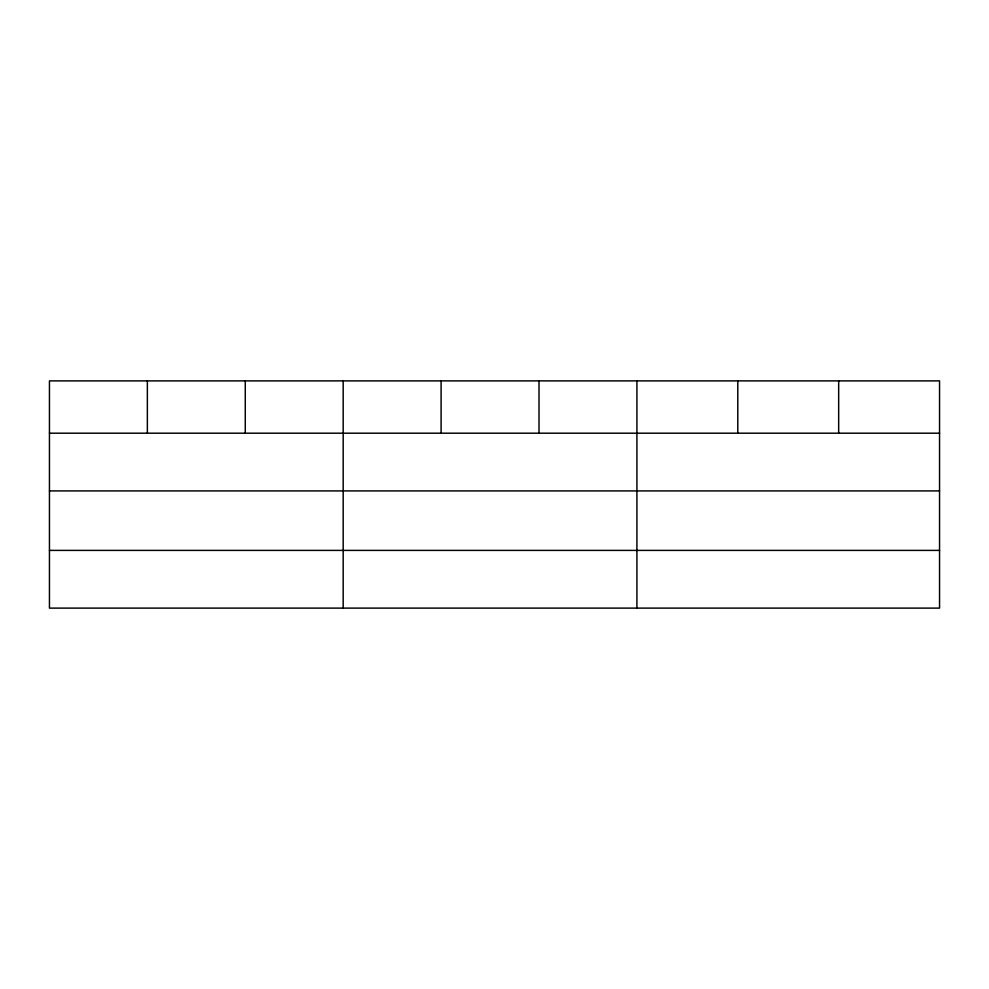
<?xml version="1.0" encoding="UTF-8"?>
<svg xmlns="http://www.w3.org/2000/svg" width="989" height="989" viewBox="0 0 989 989"><rect width="100%" height="100%" fill="white"/><g stroke="black" fill="none" stroke-linecap="round" stroke-linejoin="round"><path stroke-width="1.48" d="M939.55 490.915L939.55 380.889L49.45 380.889L49.45 608.111L939.55 608.111L939.55 490.915L49.45 490.915M49.45 433.194L939.55 433.194M49.45 550.391L939.55 550.391M838.672 380.889L838.672 433.194M737.794 380.889L737.794 433.194M636.916 380.889L636.916 608.111M539.005 380.889L539.005 433.194M441.094 380.889L441.094 433.194M343.183 380.889L343.183 608.111M245.272 380.889L245.272 433.194M147.361 380.889L147.361 433.194"/></g></svg>
